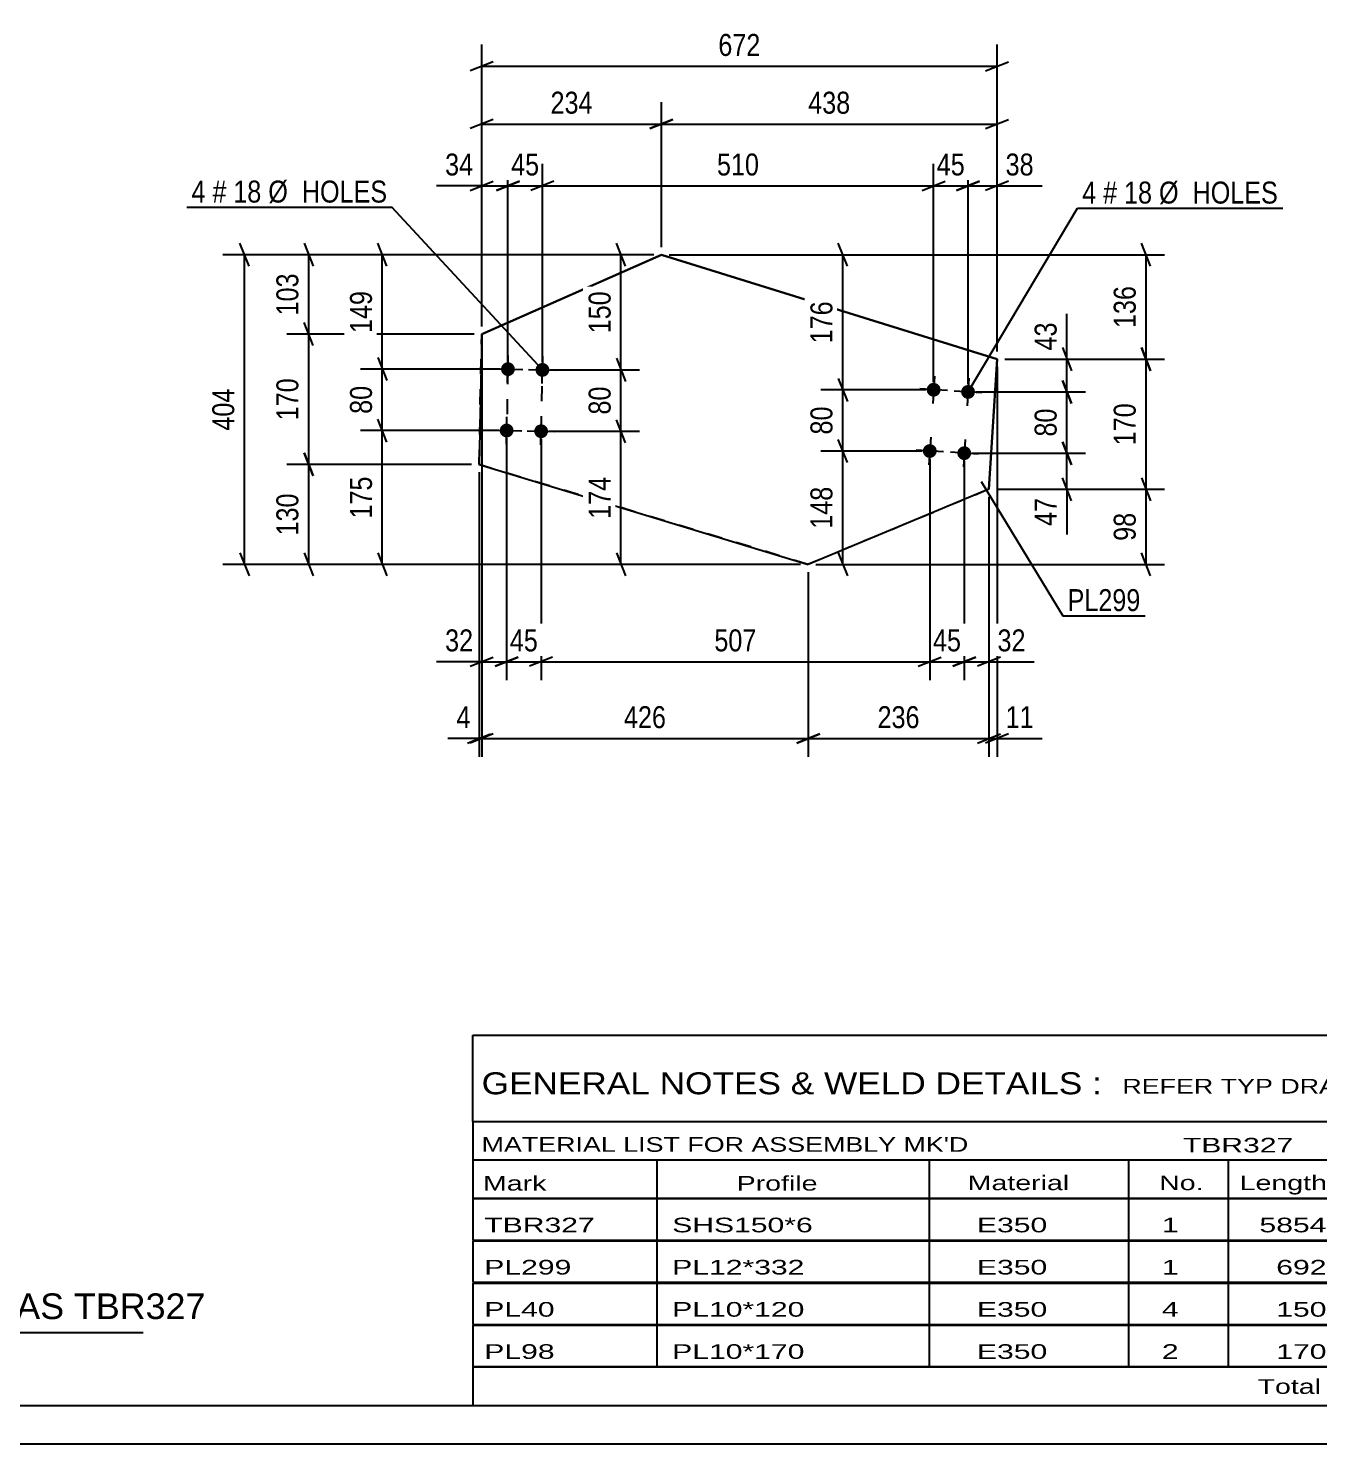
# Model space of a CAD drawing. Header units: millimetres. Extents: x 0 to 594, y 0 to 420.
# Drawn here: x 211 to 379.3, y 0 to 184.6 of the extents above; entities that cross this region are included whole.
import ezdxf

# ---------------------------------------------------------------- set-up
doc = ezdxf.new("R2010")
doc.units = ezdxf.units.MM
doc.linetypes.add('DXK_LINE_DOT2', pattern=[3.9198, 1.9599, -1.9599])
doc.styles.add('Arial', font='ARIAL.TTF', dxfattribs={"height": 0.2})
doc.styles.add('Arial Narrow', font='ARIALN.TTF', dxfattribs={"height": 0.2})

# ---------------------------------------------------------------- blocks, each defined once
blk = doc.blocks.new('Unknown-580576037-1131')
at = {"color": 5, "linetype": 'Continuous'}
for p, q in [((5, 5), (589, 5)), ((0, 0), (594, 0))]:
    blk.add_line(p, q, dxfattribs=at)
blk = doc.blocks.new('Bolt-580576037-3536 - 3533')
at = {"linetype": 'Continuous'}
for points in [[(274.21, 140.74), (274.33, 140.6), (274.42, 140.43), (274.47, 140.25), (274.48, 140.06), (274.45, 139.87), (274.38, 139.7), (274.28, 139.54), (274.14, 139.41), (273.99, 139.3), (273.81, 139.24), (273.62, 139.21), (273.44, 139.22), (273.26, 139.27), (273.09, 139.35), (272.94, 139.47), (272.82, 139.62), (272.74, 139.78), (272.69, 139.97), (272.68, 140.15), (272.71, 140.34), (272.78, 140.52), (272.88, 140.67), (273.01, 140.81), (273.17, 140.91), (273.35, 140.98), (273.53, 141.01), (273.72, 141), (273.9, 140.95), (274.07, 140.86)], [(278.71, 140.65), (278.83, 140.5), (278.92, 140.34), (278.97, 140.15), (278.98, 139.97), (278.95, 139.78), (278.88, 139.6), (278.78, 139.45), (278.64, 139.31), (278.49, 139.21), (278.31, 139.14), (278.12, 139.11), (277.94, 139.12), (277.75, 139.17), (277.59, 139.26), (277.44, 139.38), (277.32, 139.52), (277.24, 139.69), (277.19, 139.87), (277.18, 140.06), (277.21, 140.25), (277.28, 140.42), (277.38, 140.58), (277.51, 140.71), (277.67, 140.82), (277.84, 140.88), (278.03, 140.91), (278.22, 140.9), (278.4, 140.85), (278.57, 140.77)], [(274.05, 132.74), (274.17, 132.6), (274.25, 132.43), (274.3, 132.25), (274.31, 132.06), (274.28, 131.88), (274.21, 131.7), (274.11, 131.54), (273.98, 131.41), (273.82, 131.31), (273.64, 131.24), (273.46, 131.21), (273.27, 131.22), (273.09, 131.27), (272.92, 131.35), (272.78, 131.47), (272.66, 131.62), (272.57, 131.79), (272.52, 131.97), (272.51, 132.16), (272.54, 132.34), (272.61, 132.52), (272.71, 132.68), (272.85, 132.81), (273, 132.91), (273.18, 132.98), (273.37, 133.01), (273.55, 133), (273.73, 132.95), (273.9, 132.86)], [(278.55, 132.65), (278.67, 132.51), (278.75, 132.34), (278.8, 132.16), (278.81, 131.97), (278.78, 131.78), (278.71, 131.61), (278.61, 131.45), (278.48, 131.32), (278.32, 131.21), (278.14, 131.15), (277.96, 131.12), (277.77, 131.13), (277.59, 131.18), (277.42, 131.26), (277.27, 131.38), (277.16, 131.53), (277.07, 131.69), (277.02, 131.87), (277.01, 132.06), (277.04, 132.25), (277.11, 132.42), (277.21, 132.58), (277.34, 132.72), (277.5, 132.82), (277.68, 132.88), (277.86, 132.91), (278.05, 132.9), (278.23, 132.86), (278.4, 132.77)]]:
    blk.add_hatch(color=1, dxfattribs=at).paths.add_polyline_path(points)
at = {"color": 1, "linetype": 'Continuous'}
for p, q in [((273.54, 138.31), (273.62, 141.91)), ((278.04, 138.22), (278.12, 141.81)), ((271.78, 140.15), (275.38, 140.07)), ((276.28, 140.05), (279.88, 139.98)), ((273.38, 130.31), (273.45, 133.91)), ((277.87, 130.22), (277.95, 133.82)), ((271.61, 132.15), (275.21, 132.07)), ((276.11, 132.05), (279.71, 131.98))]:
    blk.add_line(p, q, dxfattribs=at)
blk = doc.blocks.new('Part-580576037-3534 - 3533')
at = {"color": 2, "linetype": 'Continuous'}
for p, q in [((270.17, 144.68), (293.6, 155.02)), ((293.6, 155.02), (270.17, 144.68)), ((293.6, 155.02), (337.36, 141.41)), ((293.6, 155.02), (293.6, 155.02)), ((337.36, 141.41), (293.6, 155.02)), ((270.17, 144.68), (269.82, 127.68)), ((337.36, 141.41), (336.3, 124.44)), ((336.3, 124.44), (337.36, 141.41)), ((337.36, 141.41), (337.36, 141.41)), ((269.82, 127.68), (312.74, 114.65)), ((336.3, 124.44), (312.74, 114.65))]:
    blk.add_line(p, q, dxfattribs=at)
at = {"color": 7, "linetype": 'DXK_LINE_DOT2'}
for p, q in [((269.82, 127.68), (270.17, 144.68)), ((270.17, 144.68), (270.17, 144.68)), ((312.74, 114.65), (269.82, 127.68)), ((269.82, 127.68), (269.82, 127.68)), ((336.3, 124.44), (312.74, 114.65)), ((336.3, 124.44), (336.3, 124.44)), ((312.74, 114.65), (312.74, 114.65))]:
    blk.add_line(p, q, dxfattribs=at)
blk = doc.blocks.new('Bolt-580576037-3535 - 3533')
at = {"linetype": 'Continuous'}
for points in [[(329.73, 138.05), (329.85, 137.91), (329.93, 137.74), (329.98, 137.56), (329.99, 137.37), (329.96, 137.18), (329.89, 137.01), (329.79, 136.85), (329.66, 136.72), (329.5, 136.62), (329.32, 136.55), (329.14, 136.52), (328.95, 136.53), (328.77, 136.58), (328.6, 136.66), (328.45, 136.78), (328.34, 136.93), (328.25, 137.09), (328.2, 137.28), (328.19, 137.46), (328.22, 137.65), (328.29, 137.83), (328.39, 137.98), (328.52, 138.12), (328.68, 138.22), (328.86, 138.29), (329.04, 138.32), (329.23, 138.31), (329.41, 138.26), (329.58, 138.17)], [(334.22, 137.77), (334.34, 137.63), (334.42, 137.46), (334.47, 137.28), (334.48, 137.09), (334.45, 136.9), (334.38, 136.73), (334.28, 136.57), (334.15, 136.44), (333.99, 136.33), (333.82, 136.27), (333.63, 136.24), (333.44, 136.25), (333.26, 136.3), (333.09, 136.38), (332.95, 136.5), (332.83, 136.65), (332.74, 136.81), (332.69, 137), (332.68, 137.18), (332.71, 137.37), (332.78, 137.55), (332.88, 137.7), (333.02, 137.84), (333.17, 137.94), (333.35, 138.01), (333.54, 138.04), (333.72, 138.03), (333.91, 137.98), (334.07, 137.89)], [(329.23, 130.07), (329.35, 129.92), (329.43, 129.76), (329.48, 129.57), (329.49, 129.39), (329.46, 129.2), (329.39, 129.02), (329.29, 128.87), (329.16, 128.73), (329, 128.63), (328.82, 128.56), (328.64, 128.53), (328.45, 128.54), (328.27, 128.59), (328.1, 128.68), (327.96, 128.8), (327.84, 128.94), (327.75, 129.11), (327.7, 129.29), (327.69, 129.48), (327.72, 129.67), (327.79, 129.84), (327.89, 130), (328.03, 130.13), (328.18, 130.23), (328.36, 130.3), (328.55, 130.33), (328.73, 130.32), (328.91, 130.27), (329.08, 130.19)], [(333.72, 129.79), (333.84, 129.64), (333.92, 129.47), (333.97, 129.29), (333.98, 129.1), (333.95, 128.92), (333.89, 128.74), (333.78, 128.59), (333.65, 128.45), (333.49, 128.35), (333.32, 128.28), (333.13, 128.25), (332.94, 128.26), (332.76, 128.31), (332.59, 128.4), (332.45, 128.52), (332.33, 128.66), (332.24, 128.83), (332.19, 129.01), (332.18, 129.2), (332.21, 129.39), (332.28, 129.56), (332.38, 129.72), (332.52, 129.85), (332.67, 129.95), (332.85, 130.02), (333.04, 130.05), (333.22, 130.04), (333.41, 129.99), (333.57, 129.91)]]:
    blk.add_hatch(color=1, dxfattribs=at).paths.add_polyline_path(points)
at = {"color": 1, "linetype": 'Continuous'}
for p, q in [((329.2, 139.21), (328.98, 135.62)), ((333.7, 138.93), (333.47, 135.34)), ((330.89, 137.31), (327.3, 137.53)), ((335.38, 137.03), (331.79, 137.25)), ((328.71, 131.23), (328.48, 127.64)), ((330.39, 129.32), (326.8, 129.55)), ((334.88, 129.04), (331.29, 129.27)), ((333.2, 130.95), (332.97, 127.36))]:
    blk.add_line(p, q, dxfattribs=at)
blk = doc.blocks.new('Line-580576037-4614 - 3533')
at = {"color": 1, "linetype": 'DXK_LINE_DOT2'}
blk.add_line((273.57, 140.1), (278.07, 140.01), dxfattribs=at)
blk = doc.blocks.new('Line-580576037-4619 - 3533')
at = {"color": 1, "linetype": 'DXK_LINE_DOT2'}
blk.add_line((273.57, 140.1), (273.42, 132.12), dxfattribs=at)
blk = doc.blocks.new('Line-580576037-4624 - 3533')
at = {"color": 1, "linetype": 'DXK_LINE_DOT2'}
blk.add_line((273.42, 132.11), (277.91, 132.01), dxfattribs=at)
blk = doc.blocks.new('Line-580576037-4629 - 3533')
at = {"color": 1, "linetype": 'DXK_LINE_DOT2'}
blk.add_line((277.92, 132.02), (278.08, 140.02), dxfattribs=at)
blk = doc.blocks.new('StraightDimension-580576037-4570 - 3533')
at = {"color": 7, "linetype": 'Continuous'}
for p, q in [((256.6, 141.61), (257.8, 138.61)), ((272.58, 140.11), (254.35, 140.11)), ((257.2, 132.1), (257.2, 140.11)), ((257.8, 130.6), (256.6, 133.6)), ((272.41, 132.1), (254.35, 132.1))]:
    blk.add_line(p, q, dxfattribs=at)
at = {"color": 0}
blk.add_wipeout([(256.45, 138.54), (252.25, 138.54), (252.25, 133.68), (256.45, 133.68)], dxfattribs=at)
at = {"color": 3, "style": 'Arial Narrow'}
blk.add_text('80', height=2.863, rotation=90.0002, dxfattribs=at).set_placement((255.85, 134.28))
blk = doc.blocks.new('StraightDimension-580576037-4742 - 3533')
at = {"color": 7, "linetype": 'Continuous'}
for p, q in [((293.6, 156.02), (293.6, 174.92)), ((337.36, 142.41), (337.36, 174.92)), ((295.1, 172.67), (292.1, 171.47)), ((293.6, 172.07), (337.36, 172.07)), ((335.86, 171.47), (338.86, 172.67))]:
    blk.add_line(p, q, dxfattribs=at)
at = {"color": 0}
blk.add_wipeout([(318.82, 172.82), (318.82, 177.02), (312.14, 177.02), (312.14, 172.82)], dxfattribs=at)
at = {"color": 3, "style": 'Arial Narrow'}
blk.add_text('438', height=2.863, dxfattribs=at).set_placement((312.74, 173.42))
blk = doc.blocks.new('StraightDimension-580576037-4678 - 3533')
at = {"color": 7, "linetype": 'Continuous'}
for p, q in [((270.17, 145.68), (270.17, 166.86)), ((273.57, 141.1), (273.57, 166.86)), ((268.67, 163.41), (271.67, 164.61)), ((275.07, 164.61), (272.07, 163.41)), ((270.17, 164.01), (273.57, 164.01))]:
    blk.add_line(p, q, dxfattribs=at)
at = {"color": 0}
blk.add_wipeout([(269.65, 164.76), (269.65, 168.96), (264.79, 168.96), (264.79, 164.76)], dxfattribs=at)
at = {"color": 7, "linetype": 'Continuous'}
blk.add_line((270.17, 164.01), (264.27, 164.01), dxfattribs=at)
blk.add_line((270.17, 164.01), (264.27, 164.01), dxfattribs=at)
at = {"color": 3, "style": 'Arial Narrow'}
blk.add_text('34', height=2.863, dxfattribs=at).set_placement((265.39, 165.36))
blk = doc.blocks.new('StraightDimension-580576037-4763 - 3533')
at = {"color": 7, "linetype": 'Continuous'}
for p, q in [((239.84, 153.52), (238.64, 156.52)), ((292.6, 155.02), (236.39, 155.02)), ((239.24, 114.65), (239.24, 155.02)), ((311.74, 114.65), (236.39, 114.65)), ((238.64, 116.15), (239.84, 113.15))]:
    blk.add_line(p, q, dxfattribs=at)
at = {"color": 0}
blk.add_wipeout([(238.49, 138.18), (234.29, 138.18), (234.29, 131.49), (238.49, 131.49)], dxfattribs=at)
at = {"color": 3, "style": 'Arial Narrow'}
blk.add_text('404', height=2.863, rotation=90.0002, dxfattribs=at).set_placement((237.89, 132.09))
blk = doc.blocks.new('StraightDimension-580576037-4454 - 3533')
at = {"color": 7, "linetype": 'Continuous'}
for p, q in [((337.36, 140.41), (337.36, 89.55)), ((336.3, 123.44), (336.3, 89.55)), ((334.8, 91.35), (337.8, 92.55)), ((338.86, 92.55), (335.86, 91.35)), ((336.3, 91.95), (337.36, 91.95))]:
    blk.add_line(p, q, dxfattribs=at)
at = {"color": 0}
blk.add_wipeout([(342.74, 92.7), (342.74, 96.9), (337.88, 96.9), (337.88, 92.7)], dxfattribs=at)
at = {"color": 7, "linetype": 'Continuous'}
blk.add_line((337.36, 91.95), (343.26, 91.95), dxfattribs=at)
blk.add_line((337.36, 91.95), (343.26, 91.95), dxfattribs=at)
at = {"color": 3, "style": 'Arial Narrow'}
blk.add_text('11', height=2.863, dxfattribs=at).set_placement((338.48, 93.3))
blk = doc.blocks.new('StraightDimension-580576037-4642 - 3533')
at = {"color": 7, "linetype": 'Continuous'}
for p, q in [((327.59, 129.43), (314.39, 129.43)), ((317.84, 127.93), (316.64, 130.93)), ((317.24, 114.65), (317.24, 129.43)), ((313.74, 114.65), (319.64, 114.65)), ((316.64, 116.15), (317.84, 113.15))]:
    blk.add_line(p, q, dxfattribs=at)
at = {"color": 0}
blk.add_wipeout([(316.49, 125.38), (312.29, 125.38), (312.29, 118.7), (316.49, 118.7)], dxfattribs=at)
at = {"color": 3, "style": 'Arial Narrow'}
blk.add_text('148', height=2.863, rotation=90.0002, dxfattribs=at).set_placement((315.89, 119.3))
blk = doc.blocks.new('StraightDimension-580576037-4455 - 3533')
at = {"color": 7, "linetype": 'Continuous'}
for p, q in [((336.3, 123.44), (336.3, 89.55)), ((312.74, 113.65), (312.74, 89.55)), ((314.24, 92.55), (311.24, 91.35)), ((334.8, 91.35), (337.8, 92.55)), ((312.74, 91.95), (336.3, 91.95))]:
    blk.add_line(p, q, dxfattribs=at)
at = {"color": 0}
blk.add_wipeout([(327.86, 92.7), (327.86, 96.9), (321.18, 96.9), (321.18, 92.7)], dxfattribs=at)
at = {"color": 3, "style": 'Arial Narrow'}
blk.add_text('236', height=2.863, dxfattribs=at).set_placement((321.78, 93.3))
blk = doc.blocks.new('StraightDimension-580576037-4520 - 3533')
at = {"color": 7, "linetype": 'Continuous'}
for p, q in [((357.39, 153.52), (356.19, 156.52)), ((294.6, 155.02), (359.19, 155.02)), ((356.79, 141.41), (356.79, 155.02)), ((356.19, 142.91), (357.39, 139.91)), ((338.36, 141.41), (359.19, 141.41))]:
    blk.add_line(p, q, dxfattribs=at)
at = {"color": 0}
blk.add_wipeout([(356.04, 151.56), (351.84, 151.56), (351.84, 144.87), (356.04, 144.87)], dxfattribs=at)
at = {"color": 3, "style": 'Arial Narrow'}
blk.add_text('136', height=2.863, rotation=90.0002, dxfattribs=at).set_placement((355.44, 145.47))
blk = doc.blocks.new('StraightDimension-580576037-4456 - 3533')
at = {"color": 7, "linetype": 'Continuous'}
for p, q in [((270.17, 143.68), (270.17, 89.55)), ((312.74, 113.65), (312.74, 89.55)), ((271.67, 92.55), (268.67, 91.35)), ((311.24, 91.35), (314.24, 92.55)), ((270.17, 91.95), (312.74, 91.95))]:
    blk.add_line(p, q, dxfattribs=at)
at = {"color": 0}
blk.add_wipeout([(294.8, 92.7), (294.8, 96.9), (288.11, 96.9), (288.11, 92.7)], dxfattribs=at)
at = {"color": 3, "style": 'Arial Narrow'}
blk.add_text('426', height=2.863, dxfattribs=at).set_placement((288.71, 93.3))
blk = doc.blocks.new('StraightDimension-580576037-4521 - 3533')
at = {"color": 7, "linetype": 'Continuous'}
for p, q in [((357.39, 139.91), (356.19, 142.91)), ((338.36, 141.41), (359.19, 141.41)), ((356.79, 124.44), (356.79, 141.41)), ((356.19, 125.94), (357.39, 122.94)), ((337.3, 124.44), (359.19, 124.44))]:
    blk.add_line(p, q, dxfattribs=at)
at = {"color": 0}
blk.add_wipeout([(356.04, 136.27), (351.84, 136.27), (351.84, 129.58), (356.04, 129.58)], dxfattribs=at)
at = {"color": 3, "style": 'Arial Narrow'}
blk.add_text('170', height=2.863, rotation=90.0002, dxfattribs=at).set_placement((355.44, 130.18))
blk = doc.blocks.new('StraightDimension-580576037-4457 - 3533')
at = {"color": 7, "linetype": 'Continuous'}
for p, q in [((270.17, 143.68), (270.17, 89.55)), ((269.82, 126.68), (269.82, 89.55)), ((268.32, 91.35), (271.32, 92.55)), ((271.67, 92.55), (268.67, 91.35)), ((269.82, 91.95), (270.17, 91.95))]:
    blk.add_line(p, q, dxfattribs=at)
at = {"color": 0}
blk.add_wipeout([(269.3, 92.7), (269.3, 96.9), (266.27, 96.9), (266.27, 92.7)], dxfattribs=at)
at = {"color": 7, "linetype": 'Continuous'}
blk.add_line((269.82, 91.95), (265.74, 91.95), dxfattribs=at)
blk.add_line((269.82, 91.95), (265.74, 91.95), dxfattribs=at)
at = {"color": 3, "style": 'Arial Narrow'}
blk.add_text('4', height=2.86, dxfattribs=at).set_placement((266.87, 93.3))
blk = doc.blocks.new('StraightDimension-580576037-4490 - 3533')
at = {"color": 7, "linetype": 'Continuous'}
for p, q in [((247, 156.52), (248.2, 153.52)), ((292.6, 155.02), (244.75, 155.02)), ((247.6, 144.68), (247.6, 155.02)), ((248.2, 143.18), (247, 146.18)), ((269.17, 144.68), (244.75, 144.68))]:
    blk.add_line(p, q, dxfattribs=at)
at = {"color": 0}
blk.add_wipeout([(246.85, 153.19), (242.65, 153.19), (242.65, 146.51), (246.85, 146.51)], dxfattribs=at)
at = {"color": 3, "style": 'Arial Narrow'}
blk.add_text('103', height=2.863, rotation=90.0002, dxfattribs=at).set_placement((246.25, 147.11))
blk = doc.blocks.new('StraightDimension-580576037-4491 - 3533')
at = {"color": 7, "linetype": 'Continuous'}
for p, q in [((248.2, 143.18), (247, 146.18)), ((269.17, 144.68), (244.75, 144.68)), ((247.6, 127.68), (247.6, 144.68)), ((268.82, 127.68), (244.75, 127.68)), ((247, 129.18), (248.2, 126.18))]:
    blk.add_line(p, q, dxfattribs=at)
at = {"color": 0}
blk.add_wipeout([(246.85, 139.52), (242.65, 139.52), (242.65, 132.84), (246.85, 132.84)], dxfattribs=at)
at = {"color": 3, "style": 'Arial Narrow'}
blk.add_text('170', height=2.863, rotation=90.0002, dxfattribs=at).set_placement((246.25, 133.44))
blk = doc.blocks.new('StraightDimension-580576037-4492 - 3533')
at = {"color": 7, "linetype": 'Continuous'}
for p, q in [((268.82, 127.68), (244.75, 127.68)), ((248.2, 126.18), (247, 129.18)), ((247.6, 114.65), (247.6, 127.68)), ((311.74, 114.65), (244.75, 114.65)), ((247, 116.15), (248.2, 113.15))]:
    blk.add_line(p, q, dxfattribs=at)
at = {"color": 0}
blk.add_wipeout([(246.85, 124.51), (242.65, 124.51), (242.65, 117.82), (246.85, 117.82)], dxfattribs=at)
at = {"color": 3, "style": 'Arial Narrow'}
blk.add_text('130', height=2.863, rotation=90.0002, dxfattribs=at).set_placement((246.25, 118.42))
blk = doc.blocks.new('StraightDimension-580576037-4655 - 3533')
at = {"color": 7, "linetype": 'Continuous'}
for p, q in [((288.92, 153.52), (287.72, 156.52)), ((292.6, 155.02), (285.47, 155.02)), ((288.32, 140.02), (288.32, 155.02)), ((287.72, 141.52), (288.92, 138.52)), ((279.08, 140.02), (290.72, 140.02))]:
    blk.add_line(p, q, dxfattribs=at)
at = {"color": 0}
blk.add_wipeout([(287.57, 150.86), (283.37, 150.86), (283.37, 144.18), (287.57, 144.18)], dxfattribs=at)
at = {"color": 3, "style": 'Arial Narrow'}
blk.add_text('150', height=2.863, rotation=90.0002, dxfattribs=at).set_placement((286.97, 144.78))
blk = doc.blocks.new('StraightDimension-580576037-4522 - 3533')
at = {"color": 7, "linetype": 'Continuous'}
for p, q in [((356.19, 125.94), (357.39, 122.94)), ((337.3, 124.44), (359.19, 124.44)), ((356.79, 114.65), (356.79, 124.44)), ((313.74, 114.65), (359.19, 114.65)), ((357.39, 113.15), (356.19, 116.15))]:
    blk.add_line(p, q, dxfattribs=at)
at = {"color": 0}
blk.add_wipeout([(356.04, 121.97), (351.84, 121.97), (351.84, 117.12), (356.04, 117.12)], dxfattribs=at)
at = {"color": 3, "style": 'Arial Narrow'}
blk.add_text('98', height=2.863, rotation=90.0002, dxfattribs=at).set_placement((355.44, 117.72))
blk = doc.blocks.new('StraightDimension-580576037-4540 - 3533')
at = {"color": 7, "linetype": 'Continuous'}
for p, q in [((333.09, 128.16), (333.09, 99.56)), ((336.3, 123.44), (336.3, 99.56)), ((331.59, 101.36), (334.59, 102.56)), ((333.09, 101.96), (336.3, 101.96)), ((337.8, 102.56), (334.8, 101.36))]:
    blk.add_line(p, q, dxfattribs=at)
at = {"color": 0}
blk.add_wipeout([(341.68, 102.71), (341.68, 106.91), (336.82, 106.91), (336.82, 102.71)], dxfattribs=at)
at = {"color": 7, "linetype": 'Continuous'}
blk.add_line((336.3, 101.96), (342.2, 101.96), dxfattribs=at)
blk.add_line((336.3, 101.96), (342.2, 101.96), dxfattribs=at)
at = {"color": 3, "style": 'Arial Narrow'}
blk.add_text('32', height=2.863, dxfattribs=at).set_placement((337.42, 103.31))
blk = doc.blocks.new('StraightDimension-580576037-4541 - 3533')
at = {"color": 7, "linetype": 'Continuous'}
for p, q in [((328.59, 128.43), (328.59, 99.56)), ((333.09, 128.16), (333.09, 99.56)), ((327.09, 101.36), (330.09, 102.56)), ((328.59, 101.96), (333.09, 101.96)), ((334.59, 102.56), (331.59, 101.36))]:
    blk.add_line(p, q, dxfattribs=at)
at = {"color": 0}
blk.add_wipeout([(333.27, 102.71), (333.27, 106.91), (328.41, 106.91), (328.41, 102.71)], dxfattribs=at)
at = {"color": 3, "style": 'Arial Narrow'}
blk.add_text('45', height=2.863, dxfattribs=at).set_placement((329.01, 103.31))
blk = doc.blocks.new('StraightDimension-580576037-4542 - 3533')
at = {"color": 7, "linetype": 'Continuous'}
for p, q in [((277.91, 131.01), (277.91, 99.56)), ((328.59, 128.43), (328.59, 99.56)), ((279.41, 102.56), (276.41, 101.36)), ((277.91, 101.96), (328.59, 101.96)), ((327.09, 101.36), (330.09, 102.56))]:
    blk.add_line(p, q, dxfattribs=at)
at = {"color": 0}
blk.add_wipeout([(306.59, 102.71), (306.59, 106.91), (299.9, 106.91), (299.9, 102.71)], dxfattribs=at)
at = {"color": 3, "style": 'Arial Narrow'}
blk.add_text('507', height=2.863, dxfattribs=at).set_placement((300.5, 103.31))
blk = doc.blocks.new('StraightDimension-580576037-4543 - 3533')
at = {"color": 7, "linetype": 'Continuous'}
for p, q in [((273.41, 131.1), (273.41, 99.56)), ((277.91, 131.01), (277.91, 99.56)), ((271.91, 101.36), (274.91, 102.56)), ((273.41, 101.96), (277.91, 101.96)), ((279.41, 102.56), (276.41, 101.36))]:
    blk.add_line(p, q, dxfattribs=at)
at = {"color": 0}
blk.add_wipeout([(278.09, 102.71), (278.09, 106.91), (273.23, 106.91), (273.23, 102.71)], dxfattribs=at)
at = {"color": 3, "style": 'Arial Narrow'}
blk.add_text('45', height=2.863, dxfattribs=at).set_placement((273.83, 103.31))
blk = doc.blocks.new('StraightDimension-580576037-4544 - 3533')
at = {"color": 7, "linetype": 'Continuous'}
for p, q in [((270.17, 143.68), (270.17, 99.56)), ((273.41, 131.1), (273.41, 99.56)), ((268.67, 101.36), (271.67, 102.56)), ((270.17, 101.96), (273.41, 101.96)), ((274.91, 102.56), (271.91, 101.36))]:
    blk.add_line(p, q, dxfattribs=at)
at = {"color": 0}
blk.add_wipeout([(269.65, 102.71), (269.65, 106.91), (264.79, 106.91), (264.79, 102.71)], dxfattribs=at)
at = {"color": 7, "linetype": 'Continuous'}
blk.add_line((270.17, 101.96), (264.27, 101.96), dxfattribs=at)
blk.add_line((270.17, 101.96), (264.27, 101.96), dxfattribs=at)
at = {"color": 3, "style": 'Arial Narrow'}
blk.add_text('32', height=2.863, dxfattribs=at).set_placement((265.39, 103.31))
blk = doc.blocks.new('StraightDimension-580576037-4569 - 3533')
at = {"color": 7, "linetype": 'Continuous'}
for p, q in [((257.8, 153.52), (256.6, 156.52)), ((292.6, 155.02), (254.35, 155.02)), ((257.2, 140.11), (257.2, 155.02)), ((256.6, 141.61), (257.8, 138.61)), ((272.58, 140.11), (254.35, 140.11))]:
    blk.add_line(p, q, dxfattribs=at)
at = {"color": 0}
blk.add_wipeout([(256.45, 150.91), (252.25, 150.91), (252.25, 144.22), (256.45, 144.22)], dxfattribs=at)
at = {"color": 3, "style": 'Arial Narrow'}
blk.add_text('149', height=2.863, rotation=90.0002, dxfattribs=at).set_placement((255.85, 144.82))
blk = doc.blocks.new('StraightDimension-580576037-4571 - 3533')
at = {"color": 7, "linetype": 'Continuous'}
for p, q in [((257.8, 130.6), (256.6, 133.6)), ((272.41, 132.1), (254.35, 132.1)), ((257.2, 114.65), (257.2, 132.1)), ((311.74, 114.65), (254.35, 114.65)), ((256.6, 116.15), (257.8, 113.15))]:
    blk.add_line(p, q, dxfattribs=at)
at = {"color": 0}
blk.add_wipeout([(256.45, 126.72), (252.25, 126.72), (252.25, 120.03), (256.45, 120.03)], dxfattribs=at)
at = {"color": 3, "style": 'Arial Narrow'}
blk.add_text('175', height=2.863, rotation=90.0002, dxfattribs=at).set_placement((255.85, 120.63))
blk = doc.blocks.new('StraightDimension-580576037-4595 - 3533')
at = {"color": 7, "linetype": 'Continuous'}
for p, q in [((345.88, 142.91), (347.08, 139.91)), ((338.36, 141.41), (348.88, 141.41)), ((346.48, 137.14), (346.48, 141.41)), ((347.08, 135.64), (345.88, 138.64)), ((334.59, 137.14), (348.88, 137.14))]:
    blk.add_line(p, q, dxfattribs=at)
at = {"color": 0}
blk.add_wipeout([(345.73, 146.79), (341.53, 146.79), (341.53, 141.94), (345.73, 141.94)], dxfattribs=at)
at = {"color": 7, "linetype": 'Continuous'}
blk.add_line((346.48, 141.41), (346.48, 147.32), dxfattribs=at)
blk.add_line((346.48, 141.41), (346.48, 147.32), dxfattribs=at)
at = {"color": 3, "style": 'Arial Narrow'}
blk.add_text('43', height=2.863, rotation=90.0002, dxfattribs=at).set_placement((345.13, 142.54))
blk = doc.blocks.new('StraightDimension-580576037-4677 - 3533')
at = {"color": 7, "linetype": 'Continuous'}
for p, q in [((273.57, 141.1), (273.57, 166.86)), ((278.08, 141.02), (278.08, 166.86)), ((272.07, 163.41), (275.07, 164.61)), ((279.58, 164.61), (276.58, 163.41)), ((273.57, 164.01), (278.08, 164.01))]:
    blk.add_line(p, q, dxfattribs=at)
at = {"color": 0}
blk.add_wipeout([(278.26, 164.76), (278.26, 168.96), (273.4, 168.96), (273.4, 164.76)], dxfattribs=at)
at = {"color": 3, "style": 'Arial Narrow'}
blk.add_text('45', height=2.863, dxfattribs=at).set_placement((274, 165.36))
blk = doc.blocks.new('StraightDimension-580576037-4596 - 3533')
at = {"color": 7, "linetype": 'Continuous'}
for p, q in [((345.88, 138.64), (347.08, 135.64)), ((334.59, 137.14), (348.88, 137.14)), ((346.48, 129.15), (346.48, 137.14)), ((347.08, 127.65), (345.88, 130.65)), ((334.08, 129.15), (348.88, 129.15))]:
    blk.add_line(p, q, dxfattribs=at)
at = {"color": 0}
blk.add_wipeout([(345.73, 135.57), (341.53, 135.57), (341.53, 130.72), (345.73, 130.72)], dxfattribs=at)
at = {"color": 3, "style": 'Arial Narrow'}
blk.add_text('80', height=2.863, rotation=90.0002, dxfattribs=at).set_placement((345.13, 131.32))
blk = doc.blocks.new('StraightDimension-580576037-4772 - 3533')
at = {"color": 7, "linetype": 'Continuous'}
for p, q in [((270.17, 145.68), (270.17, 182.45)), ((337.36, 142.41), (337.36, 182.45)), ((271.67, 180.2), (268.67, 179)), ((270.17, 179.6), (337.36, 179.6)), ((335.86, 179), (338.86, 180.2))]:
    blk.add_line(p, q, dxfattribs=at)
at = {"color": 0}
blk.add_wipeout([(307.11, 180.35), (307.11, 184.55), (300.42, 184.55), (300.42, 180.35)], dxfattribs=at)
at = {"color": 3, "style": 'Arial Narrow'}
blk.add_text('672', height=2.863, dxfattribs=at).set_placement((301.02, 180.95))
blk = doc.blocks.new('StraightDimension-580576037-4597 - 3533')
at = {"color": 7, "linetype": 'Continuous'}
for p, q in [((345.88, 130.65), (347.08, 127.65)), ((334.08, 129.15), (348.88, 129.15)), ((346.48, 124.44), (346.48, 129.15)), ((347.08, 122.94), (345.88, 125.94)), ((337.3, 124.44), (348.88, 124.44))]:
    blk.add_line(p, q, dxfattribs=at)
at = {"color": 0}
blk.add_wipeout([(345.73, 123.92), (341.53, 123.92), (341.53, 119.06), (345.73, 119.06)], dxfattribs=at)
at = {"color": 7, "linetype": 'Continuous'}
blk.add_line((346.48, 124.44), (346.48, 118.54), dxfattribs=at)
blk.add_line((346.48, 124.44), (346.48, 118.54), dxfattribs=at)
at = {"color": 3, "style": 'Arial Narrow'}
blk.add_text('47', height=2.863, rotation=90.0002, dxfattribs=at).set_placement((345.13, 119.66))
blk = doc.blocks.new('StraightDimension-580576037-4640 - 3533')
at = {"color": 7, "linetype": 'Continuous'}
for p, q in [((317.84, 153.52), (316.64, 156.52)), ((294.6, 155.02), (319.64, 155.02)), ((317.24, 137.41), (317.24, 155.02)), ((316.64, 138.91), (317.84, 135.91)), ((328.09, 137.41), (314.39, 137.41))]:
    blk.add_line(p, q, dxfattribs=at)
at = {"color": 0}
blk.add_wipeout([(316.49, 149.56), (312.29, 149.56), (312.29, 142.87), (316.49, 142.87)], dxfattribs=at)
at = {"color": 3, "style": 'Arial Narrow'}
blk.add_text('176', height=2.863, rotation=90.0002, dxfattribs=at).set_placement((315.89, 143.47))
blk = doc.blocks.new('StraightDimension-580576037-4641 - 3533')
at = {"color": 7, "linetype": 'Continuous'}
for p, q in [((316.64, 138.91), (317.84, 135.91)), ((328.09, 137.41), (314.39, 137.41)), ((317.24, 129.43), (317.24, 137.41)), ((327.59, 129.43), (314.39, 129.43)), ((317.84, 127.93), (316.64, 130.93))]:
    blk.add_line(p, q, dxfattribs=at)
at = {"color": 0}
blk.add_wipeout([(316.49, 135.85), (312.29, 135.85), (312.29, 130.99), (316.49, 130.99)], dxfattribs=at)
at = {"color": 3, "style": 'Arial Narrow'}
blk.add_text('80', height=2.863, rotation=90.0002, dxfattribs=at).set_placement((315.89, 131.59))
blk = doc.blocks.new('StraightDimension-580576037-4656 - 3533')
at = {"color": 7, "linetype": 'Continuous'}
for p, q in [((287.72, 141.52), (288.92, 138.52)), ((279.08, 140.02), (290.72, 140.02)), ((288.32, 132.02), (288.32, 140.02)), ((288.92, 130.52), (287.72, 133.52)), ((278.92, 132.02), (290.72, 132.02))]:
    blk.add_line(p, q, dxfattribs=at)
at = {"color": 0}
blk.add_wipeout([(287.57, 138.45), (283.37, 138.45), (283.37, 133.59), (287.57, 133.59)], dxfattribs=at)
at = {"color": 3, "style": 'Arial Narrow'}
blk.add_text('80', height=2.863, rotation=90.0002, dxfattribs=at).set_placement((286.97, 134.19))
blk = doc.blocks.new('StraightDimension-580576037-4657 - 3533')
at = {"color": 7, "linetype": 'Continuous'}
for p, q in [((288.92, 130.52), (287.72, 133.52)), ((278.92, 132.02), (290.72, 132.02)), ((288.32, 114.65), (288.32, 132.02)), ((311.74, 114.65), (285.47, 114.65)), ((287.72, 116.15), (288.92, 113.15))]:
    blk.add_line(p, q, dxfattribs=at)
at = {"color": 0}
blk.add_wipeout([(287.57, 126.68), (283.37, 126.68), (283.37, 119.99), (287.57, 119.99)], dxfattribs=at)
at = {"color": 3, "style": 'Arial Narrow'}
blk.add_text('174', height=2.863, rotation=90.0002, dxfattribs=at).set_placement((286.97, 120.59))
blk = doc.blocks.new('StraightDimension-580576037-4674 - 3533')
at = {"color": 7, "linetype": 'Continuous'}
for p, q in [((333.58, 138.13), (333.58, 166.86)), ((337.36, 142.41), (337.36, 166.86)), ((332.08, 163.41), (335.08, 164.61)), ((338.86, 164.61), (335.86, 163.41)), ((333.58, 164.01), (337.36, 164.01))]:
    blk.add_line(p, q, dxfattribs=at)
at = {"color": 0}
blk.add_wipeout([(342.74, 164.76), (342.74, 168.96), (337.88, 168.96), (337.88, 164.76)], dxfattribs=at)
at = {"color": 7, "linetype": 'Continuous'}
blk.add_line((337.36, 164.01), (343.26, 164.01), dxfattribs=at)
blk.add_line((337.36, 164.01), (343.26, 164.01), dxfattribs=at)
at = {"color": 3, "style": 'Arial Narrow'}
blk.add_text('38', height=2.863, dxfattribs=at).set_placement((338.48, 165.36))
blk = doc.blocks.new('StraightDimension-580576037-4675 - 3533')
at = {"color": 7, "linetype": 'Continuous'}
for p, q in [((329.09, 138.41), (329.09, 166.86)), ((333.58, 138.13), (333.58, 166.86)), ((327.59, 163.41), (330.59, 164.61)), ((335.08, 164.61), (332.08, 163.41)), ((329.09, 164.01), (333.58, 164.01))]:
    blk.add_line(p, q, dxfattribs=at)
at = {"color": 0}
blk.add_wipeout([(333.76, 164.76), (333.76, 168.96), (328.9, 168.96), (328.9, 164.76)], dxfattribs=at)
at = {"color": 3, "style": 'Arial Narrow'}
blk.add_text('45', height=2.863, dxfattribs=at).set_placement((329.5, 165.36))
blk = doc.blocks.new('StraightDimension-580576037-4676 - 3533')
at = {"color": 7, "linetype": 'Continuous'}
for p, q in [((278.08, 141.02), (278.08, 166.86)), ((329.09, 138.41), (329.09, 166.86)), ((279.58, 164.61), (276.58, 163.41)), ((327.59, 163.41), (330.59, 164.61)), ((278.08, 164.01), (329.09, 164.01))]:
    blk.add_line(p, q, dxfattribs=at)
at = {"color": 0}
blk.add_wipeout([(306.93, 164.76), (306.93, 168.96), (300.24, 168.96), (300.24, 164.76)], dxfattribs=at)
at = {"color": 3, "style": 'Arial Narrow'}
blk.add_text('510', height=2.863, dxfattribs=at).set_placement((300.84, 165.36))
blk = doc.blocks.new('StraightDimension-580576037-4743 - 3533')
at = {"color": 7, "linetype": 'Continuous'}
for p, q in [((270.17, 145.68), (270.17, 174.92)), ((293.6, 156.02), (293.6, 174.92)), ((271.67, 172.67), (268.67, 171.47)), ((270.17, 172.07), (293.6, 172.07)), ((292.1, 171.47), (295.1, 172.67))]:
    blk.add_line(p, q, dxfattribs=at)
at = {"color": 0}
blk.add_wipeout([(285.23, 172.82), (285.23, 177.02), (278.54, 177.02), (278.54, 172.82)], dxfattribs=at)
at = {"color": 3, "style": 'Arial Narrow'}
blk.add_text('234', height=2.863, dxfattribs=at).set_placement((279.14, 173.42))
blk = doc.blocks.new('Unknown-580576037-4890')
at = {"color": 7, "linetype": 'Continuous'}
for p, q in [((269, 53.25), (429, 53.25)), ((269, 42), (269, 53.25)), ((429, 53.25), (429, 42)), ((269, 42), (429, 42)), ((269, 42), (269, 37)), ((429, 42), (429, 37)), ((269, 37), (429, 37)), ((269, 37), (269, 32)), ((293, 37), (293, 32)), ((328.5, 37), (328.5, 32)), ((354.5, 37), (354.5, 32)), ((367.5, 37), (367.5, 32)), ((385, 37), (385, 32)), ((407, 37), (407, 32)), ((429, 37), (429, 32)), ((269, 32), (429, 32)), ((269, 31.95), (269, 26.55)), ((269, 31.95), (429, 31.95)), ((293, 32), (293, 26.5)), ((328.5, 32), (328.5, 26.5)), ((354.5, 32), (354.5, 26.5)), ((367.5, 32), (367.5, 26.5)), ((385, 32), (385, 26.5)), ((407, 32), (407, 26.5)), ((429, 31.95), (429, 26.55)), ((269, 26.55), (429, 26.55)), ((269, 26.45), (269, 21.05)), ((269, 26.45), (429, 26.45)), ((293, 26.5), (293, 21)), ((328.5, 26.5), (328.5, 21)), ((354.5, 26.5), (354.5, 21)), ((367.5, 26.5), (367.5, 21)), ((385, 26.5), (385, 21)), ((407, 26.5), (407, 21)), ((429, 26.45), (429, 21.05)), ((269, 21.05), (429, 21.05)), ((269, 20.95), (269, 15.55)), ((269, 20.95), (429, 20.95)), ((293, 21), (293, 15.5)), ((328.5, 21), (328.5, 15.5)), ((354.5, 21), (354.5, 15.5)), ((367.5, 21), (367.5, 15.5)), ((385, 21), (385, 15.5)), ((407, 21), (407, 15.5)), ((429, 20.95), (429, 15.55)), ((269, 15.55), (429, 15.55)), ((269, 15.45), (269, 10.05)), ((269, 15.45), (429, 15.45)), ((293, 15.5), (293, 10)), ((328.5, 15.5), (328.5, 10)), ((354.5, 15.5), (354.5, 10)), ((367.5, 15.5), (367.5, 10)), ((385, 15.5), (385, 10)), ((407, 15.5), (407, 10)), ((429, 15.45), (429, 10.05)), ((269, 10.05), (429, 10.05)), ((269, 10), (429, 10)), ((269, 10), (269, 5)), ((385, 10), (385, 5)), ((407, 10), (407, 5)), ((429, 10), (429, 5)), ((269, 5), (429, 5))]:
    blk.add_line(p, q, dxfattribs=at)
at = {"color": 7, "style": 'Arial Narrow'}
for s, height, width, p in [('GENERAL NOTES & WELD DETAILS :', 2.8633, 1.4, (270.15, 45.56)), ('REFER TYP DRAWING TYP-01', 1.9089, 1.6, (353.7, 45.66)), ("MATERIAL LIST FOR ASSEMBLY MK'D", 1.9089, 1.6, (270.15, 38.06)), ('TBR327', 1.909, 1.794707, (361.59, 37.97)), ('1', 1.91, 1.794707, (391.08, 38.06)), ('No. Required', 1.9089, 1.6, (400.41, 38.06)), ('Material', 1.909, 1.7, (333.54, 33.06)), ('Length', 1.909, 1.7, (369, 33.06)), ('Weight', 1.909, 1.7, (411, 33.06)), ('Mark', 1.909, 1.7, (270.34, 33)), ('Profile', 1.909, 1.7, (303.41, 33)), ('No.', 1.909, 1.7, (358.5, 33.06)), ('Area', 1.909, 1.7, (391.5, 33.06))]:
    blk.add_text(s, height=height, dxfattribs=dict(at, width=width)).set_placement(p)
at = {"color": 7, "linetype": 'Continuous', "style": 'Arial Narrow'}
for s, height, width, p in [('TBR327', 1.909, 1.794707, (270.5, 27.56)), ('SHS150*6', 1.909, 1.794707, (295, 27.56)), ('E350', 1.909, 1.794707, (334.74, 27.56)), ('1', 1.91, 1.794707, (358.86, 27.56)), ('5854', 1.909, 1.794707, (371.58, 27.56)), ('3.5', 1.909, 1.794707, (395.32, 27.56)), ('158.2', 1.909, 1.794707, (411.96, 27.56)), ('PL299', 1.909, 1.794707, (270.5, 22.06)), ('PL12*332', 1.909, 1.794707, (295, 22.06)), ('E350', 1.909, 1.794707, (334.74, 22.06)), ('692', 1.909, 1.794707, (373.77, 22.06)), ('0.4', 1.909, 1.794707, (395.32, 22.06)), ('17.8', 1.909, 1.794707, (414.14, 22.06)), ('1', 1.91, 1.794707, (358.86, 22.06)), ('PL40', 1.909, 1.794707, (270.5, 16.56)), ('PL10*120', 1.909, 1.794707, (295, 16.56)), ('E350', 1.909, 1.794707, (334.74, 16.56)), ('4', 1.91, 1.794707, (358.86, 16.56)), ('150', 1.909, 1.794707, (373.77, 16.56)), ('0.0', 1.909, 1.794707, (395.32, 16.56)), ('5.7', 1.909, 1.794707, (416.33, 16.56)), ('PL98', 1.909, 1.794707, (270.5, 11.06)), ('PL10*170', 1.909, 1.794707, (295, 11.06)), ('E350', 1.909, 1.794707, (334.74, 11.06)), ('2', 1.91, 1.794707, (358.86, 11.06)), ('170', 1.909, 1.794707, (373.77, 11.06)), ('0.1', 1.909, 1.794707, (395.32, 11.06)), ('4.5', 1.909, 1.794707, (416.33, 11.06)), ('Total', 1.909, 1.7, (371.33, 6.5)), ('4.2', 1.909, 1.794707, (394.83, 6.5)), ('186.1', 1.909, 1.794707, (411.96, 6.5))]:
    blk.add_text(s, height=height, dxfattribs=dict(at, width=width)).set_placement(p)
blk = doc.blocks.new('Unknown-580576037-4891')
at = {"color": 7, "linetype": 'Continuous'}
blk.add_line((156, 14.5), (226, 14.5), dxfattribs=at)
at = {"color": 7, "style": 'Arial'}
blk.add_text('ONE-TCH-BRACE MARKED AS TBR327', height=3.3428, dxfattribs=at).set_placement((147.99, 16.25))
blk = doc.blocks.new('Mark-580576037-3587 - 3533')
at = {"color": 0}
blk.add_wipeout([(350.29, 161.7), (350.29, 164.7), (348.47, 164.7), (348.47, 161.7)], dxfattribs=at)
blk.add_wipeout([(350.29, 161.7), (350.29, 164.7), (348.47, 164.7), (348.47, 161.7)], dxfattribs=at)
at = {"color": 7, "linetype": 'Continuous'}
blk.add_line((333.59, 137.14), (347.87, 161.1), dxfattribs=at)
at = {"color": 3, "style": 'Arial Narrow'}
blk.add_text('4', height=2.86, dxfattribs=at).set_placement((348.47, 161.7))
at = {"color": 0}
blk.add_wipeout([(353.02, 161.7), (353.02, 164.7), (351.19, 164.7), (351.19, 161.7)], dxfattribs=at)
blk.add_wipeout([(353.02, 161.7), (353.02, 164.7), (351.19, 164.7), (351.19, 161.7)], dxfattribs=at)
blk.add_wipeout([(357.58, 161.7), (357.58, 164.7), (353.92, 164.7), (353.92, 161.7)], dxfattribs=at)
blk.add_wipeout([(357.58, 161.7), (357.58, 164.7), (353.92, 164.7), (353.92, 161.7)], dxfattribs=at)
at = {"color": 3, "style": 'Arial Narrow'}
for s, height, p in [('#', 2.86, (351.19, 161.7)), ('18', 2.863, (353.92, 161.7))]:
    blk.add_text(s, height=height, dxfattribs=at).set_placement(p)
at = {"color": 0}
blk.add_wipeout([(374.01, 161.7), (374.01, 164.7), (358.48, 164.7), (358.48, 161.7)], dxfattribs=at)
blk.add_wipeout([(374.01, 161.7), (374.01, 164.7), (358.48, 164.7), (358.48, 161.7)], dxfattribs=at)
at = {"color": 7, "linetype": 'Continuous'}
blk.add_line((347.87, 161.1), (374.61, 161.1), dxfattribs=at)
at = {"color": 3, "style": 'Arial Narrow'}
blk.add_text('Ø  HOLES', height=2.863, dxfattribs=at).set_placement((358.48, 161.7))
blk = doc.blocks.new('Mark-580576037-3584 - 3533')
at = {"color": 0}
blk.add_wipeout([(356.07, 108.56), (356.07, 111.56), (346.56, 111.56), (346.56, 108.56)], dxfattribs=at)
blk.add_wipeout([(356.07, 108.56), (356.07, 111.56), (346.56, 111.56), (346.56, 108.56)], dxfattribs=at)
at = {"color": 30, "linetype": 'Continuous'}
for p, q in [((335.31, 125.45), (345.96, 107.96)), ((345.96, 107.96), (356.67, 107.96))]:
    blk.add_line(p, q, dxfattribs=at)
at = {"color": 3, "style": 'Arial Narrow'}
blk.add_text('PL299', height=2.863, dxfattribs=at).set_placement((346.56, 108.56))
blk = doc.blocks.new('Mark-580576037-3588 - 3533')
at = {"color": 0}
blk.add_wipeout([(234.15, 161.83), (234.15, 164.83), (232.32, 164.83), (232.32, 161.83)], dxfattribs=at)
blk.add_wipeout([(234.15, 161.83), (234.15, 164.83), (232.32, 164.83), (232.32, 161.83)], dxfattribs=at)
at = {"color": 3, "style": 'Arial Narrow'}
blk.add_text('4', height=2.86, dxfattribs=at).set_placement((232.32, 161.83))
at = {"color": 0}
blk.add_wipeout([(236.87, 161.83), (236.87, 164.83), (235.05, 164.83), (235.05, 161.83)], dxfattribs=at)
blk.add_wipeout([(236.87, 161.83), (236.87, 164.83), (235.05, 164.83), (235.05, 161.83)], dxfattribs=at)
blk.add_wipeout([(241.43, 161.83), (241.43, 164.83), (237.77, 164.83), (237.77, 161.83)], dxfattribs=at)
blk.add_wipeout([(241.43, 161.83), (241.43, 164.83), (237.77, 164.83), (237.77, 161.83)], dxfattribs=at)
at = {"color": 3, "style": 'Arial Narrow'}
for s, height, p in [('#', 2.86, (235.05, 161.83)), ('18', 2.863, (237.77, 161.83))]:
    blk.add_text(s, height=height, dxfattribs=at).set_placement(p)
at = {"color": 0}
blk.add_wipeout([(257.86, 161.83), (257.86, 164.83), (242.33, 164.83), (242.33, 161.83)], dxfattribs=at)
blk.add_wipeout([(257.86, 161.83), (257.86, 164.83), (242.33, 164.83), (242.33, 161.83)], dxfattribs=at)
at = {"color": 7, "linetype": 'Continuous'}
for p in [(231.72, 161.23), (278.08, 140.02)]:
    blk.add_line(p, (258.46, 161.23), dxfattribs=at)
at = {"color": 3, "style": 'Arial Narrow'}
blk.add_text('Ø  HOLES', height=2.863, dxfattribs=at).set_placement((242.33, 161.83))

msp = doc.modelspace()

# ---------------------------------------------------------------- block references
for name in ['Unknown-580576037-1131', 'Part-580576037-3534 - 3533', 'Bolt-580576037-3536 - 3533', 'Line-580576037-4619 - 3533', 'Line-580576037-4614 - 3533', 'Line-580576037-4629 - 3533', 'Bolt-580576037-3535 - 3533', 'Line-580576037-4624 - 3533', 'Unknown-580576037-4890', 'Unknown-580576037-4891']:
    msp.add_blockref(name, (0, 0))

# ---------------------------------------------------------------- next in the draw order: block references
for name in ['StraightDimension-580576037-4742 - 3533', 'StraightDimension-580576037-4570 - 3533', 'StraightDimension-580576037-4454 - 3533']:
    msp.add_blockref(name, (0, 0))

# ---------------------------------------------------------------- next in the draw order: block references
msp.add_blockref('StraightDimension-580576037-4678 - 3533', (0, 0))

# ---------------------------------------------------------------- next in the draw order: block references
msp.add_blockref('StraightDimension-580576037-4763 - 3533', (0, 0))

# ---------------------------------------------------------------- next in the draw order: block references
for name in ['StraightDimension-580576037-4520 - 3533', 'StraightDimension-580576037-4642 - 3533']:
    msp.add_blockref(name, (0, 0))

# ---------------------------------------------------------------- next in the draw order: block references
msp.add_blockref('StraightDimension-580576037-4455 - 3533', (0, 0))

# ---------------------------------------------------------------- next in the draw order: block references
for name in ['StraightDimension-580576037-4456 - 3533', 'StraightDimension-580576037-4521 - 3533']:
    msp.add_blockref(name, (0, 0))

# ---------------------------------------------------------------- next in the draw order: block references
for name in ['StraightDimension-580576037-4595 - 3533', 'StraightDimension-580576037-4457 - 3533', 'StraightDimension-580576037-4522 - 3533']:
    msp.add_blockref(name, (0, 0))

# ---------------------------------------------------------------- next in the draw order: block references
for name in ['StraightDimension-580576037-4490 - 3533', 'StraightDimension-580576037-4540 - 3533']:
    msp.add_blockref(name, (0, 0))

# ---------------------------------------------------------------- next in the draw order: block references
for name in ['StraightDimension-580576037-4655 - 3533', 'StraightDimension-580576037-4491 - 3533', 'StraightDimension-580576037-4541 - 3533']:
    msp.add_blockref(name, (0, 0))

# ---------------------------------------------------------------- next in the draw order: block references
for name in ['StraightDimension-580576037-4596 - 3533', 'StraightDimension-580576037-4492 - 3533']:
    msp.add_blockref(name, (0, 0))

# ---------------------------------------------------------------- next in the draw order: block references
for name in ['StraightDimension-580576037-4542 - 3533', 'StraightDimension-580576037-4597 - 3533']:
    msp.add_blockref(name, (0, 0))

# ---------------------------------------------------------------- next in the draw order: block references
for name in ['StraightDimension-580576037-4543 - 3533', 'Mark-580576037-3584 - 3533']:
    msp.add_blockref(name, (0, 0))

# ---------------------------------------------------------------- next in the draw order: block references
msp.add_blockref('StraightDimension-580576037-4544 - 3533', (0, 0))

# ---------------------------------------------------------------- next in the draw order: block references
for name in ['StraightDimension-580576037-4569 - 3533', 'StraightDimension-580576037-4571 - 3533']:
    msp.add_blockref(name, (0, 0))

# ---------------------------------------------------------------- next in the draw order: block references
msp.add_blockref('StraightDimension-580576037-4677 - 3533', (0, 0))

# ---------------------------------------------------------------- next in the draw order: block references
msp.add_blockref('StraightDimension-580576037-4772 - 3533', (0, 0))

# ---------------------------------------------------------------- next in the draw order: block references
for name in ['StraightDimension-580576037-4674 - 3533', 'StraightDimension-580576037-4640 - 3533', 'StraightDimension-580576037-4656 - 3533']:
    msp.add_blockref(name, (0, 0))

# ---------------------------------------------------------------- next in the draw order: block references
msp.add_blockref('StraightDimension-580576037-4641 - 3533', (0, 0))

# ---------------------------------------------------------------- next in the draw order: block references
for name in ['StraightDimension-580576037-4675 - 3533', 'StraightDimension-580576037-4657 - 3533']:
    msp.add_blockref(name, (0, 0))

# ---------------------------------------------------------------- next in the draw order: block references
for name in ['StraightDimension-580576037-4676 - 3533', 'Mark-580576037-3587 - 3533']:
    msp.add_blockref(name, (0, 0))

# ---------------------------------------------------------------- next in the draw order: block references
msp.add_blockref('StraightDimension-580576037-4743 - 3533', (0, 0))

# ---------------------------------------------------------------- next in the draw order: block references
msp.add_blockref('Mark-580576037-3588 - 3533', (0, 0))

doc.saveas('drawing.dxf')
